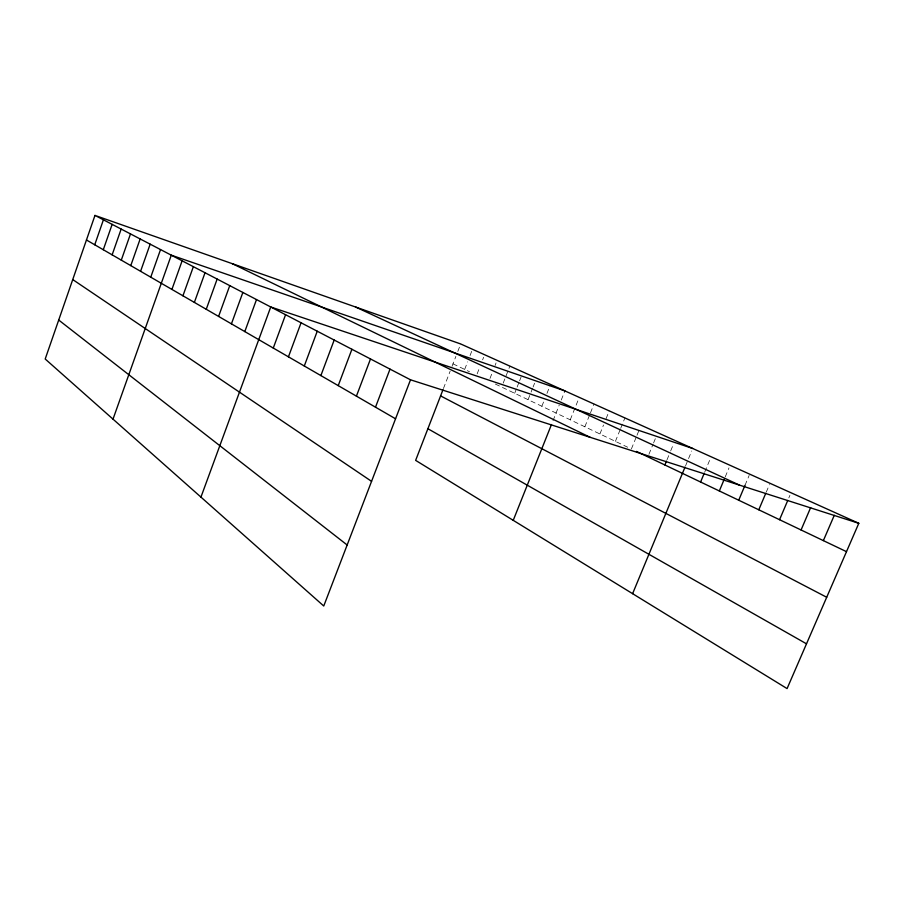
<?xml version="1.0" encoding="UTF-8"?>
<svg xmlns="http://www.w3.org/2000/svg" width="904" height="904" viewBox="0 0 904 904"><rect width="100%" height="100%" fill="white"/><g stroke="black" fill="none" stroke-linecap="round" stroke-linejoin="round"><path stroke-width="0.68" stroke-dasharray="4.52 3.39" d="M443.446 388.517L450.124 371.25M452.034 366.312L455.876 356.391M457.808 351.419L460.69 343.961M464.667 369.42L467.605 361.871M470.046 355.577L472.487 349.283M477.154 373.861L479.64 367.487M482.623 359.837L483.617 357.295M489.991 378.437L492.013 373.273M495.053 365.521L496.059 362.933M503.189 383.138L509.879 366.12M514.681 393.285L516.647 388.291M517.144 387.036L519.111 382.042M519.597 380.799L521.077 377.047M528.072 399.681L530.58 393.353M531.089 392.087L532.592 388.291M533.089 387.025L534.592 383.228M541.869 406.258L543.903 401.127M546.965 393.421L550.536 384.437M553.011 420.688L559.18 405.229M561.26 400.02L564.898 390.912M570.254 419.806L579.249 397.376M584.854 426.778L589.95 414.145M590.459 412.879L594.018 404.031M599.906 433.965L603.533 424.982M606.121 418.575L609.239 410.879M615.409 441.355L620.167 429.649M620.686 428.349L624.913 417.942M631.387 448.983L636.495 436.485M637.004 435.231L639.049 430.236M648.914 454.316L653.083 444.169M653.603 442.892L655.682 437.818M667.005 459.82L670.192 452.09M670.723 450.802L673.378 444.361M685.537 465.899L691.718 450.983M704.792 471.922L710.047 459.3M725.245 476.86L728.997 467.876M744.998 485.324L749.167 475.402M766.264 492.138L769.462 484.567M788.83 497.901L789.926 495.335M452.994 363.849L469.47 371.702M495.313 384.042L627.704 447.231"/><path stroke-width="1.36" d="M94.976 215.412L45.2 359.012L323.756 606.008L410.506 379.804L94.976 215.412L460.69 343.961L858.8 523.303L787.079 688.588L415.637 460.373L442.971 389.748M94.739 244.781L103.418 219.808M103.293 249.73L112.141 224.361M112.141 254.849L121.159 229.062M121.294 260.137L130.492 233.921M130.775 265.618L140.154 238.95M140.583 271.302L150.166 244.17M150.753 277.178L160.539 249.572M113.011 419.14L171.297 255.177L564.898 390.912M171.918 289.427L182.122 260.815M182.936 295.8L193.366 266.669M194.371 302.411L205.027 272.748M206.248 309.281L217.152 279.065M218.587 316.423L229.752 285.63M231.435 323.847L242.86 292.455M244.803 331.587L256.51 299.574M200.948 497.11L270.737 306.976L692.746 448.497M273.279 348.051L285.574 314.716M288.444 356.831L301.066 322.784M304.298 365.996L317.247 331.214M320.875 375.589L334.186 340.04M338.232 385.624L351.916 349.272M356.413 396.144L370.504 358.956M375.499 407.195L390.008 369.126M513.235 520.342L551.485 424.518M664.881 464.972L666.474 461.108M632.608 593.679L685.017 467.142M700.589 482.013L704.261 473.176M719.335 490.962L724.172 479.425M738.726 500.217L744.998 485.324M758.784 509.788L765.722 493.392M779.553 519.698L787.746 500.466M801.068 529.97L810.662 507.562M823.363 540.615L834.29 515.291M410.506 379.804L858.8 523.303M355.588 307.021L739.427 485.098M636.461 451.412L846.494 551.655M232.328 263.697L590.12 437.299M440.587 395.907L826.708 597.261M427.886 428.722L806.504 643.817M86.456 239.989L395.556 418.789M72.738 279.573L371.567 481.346M58.703 320.039L347.159 544.999"/></g></svg>
